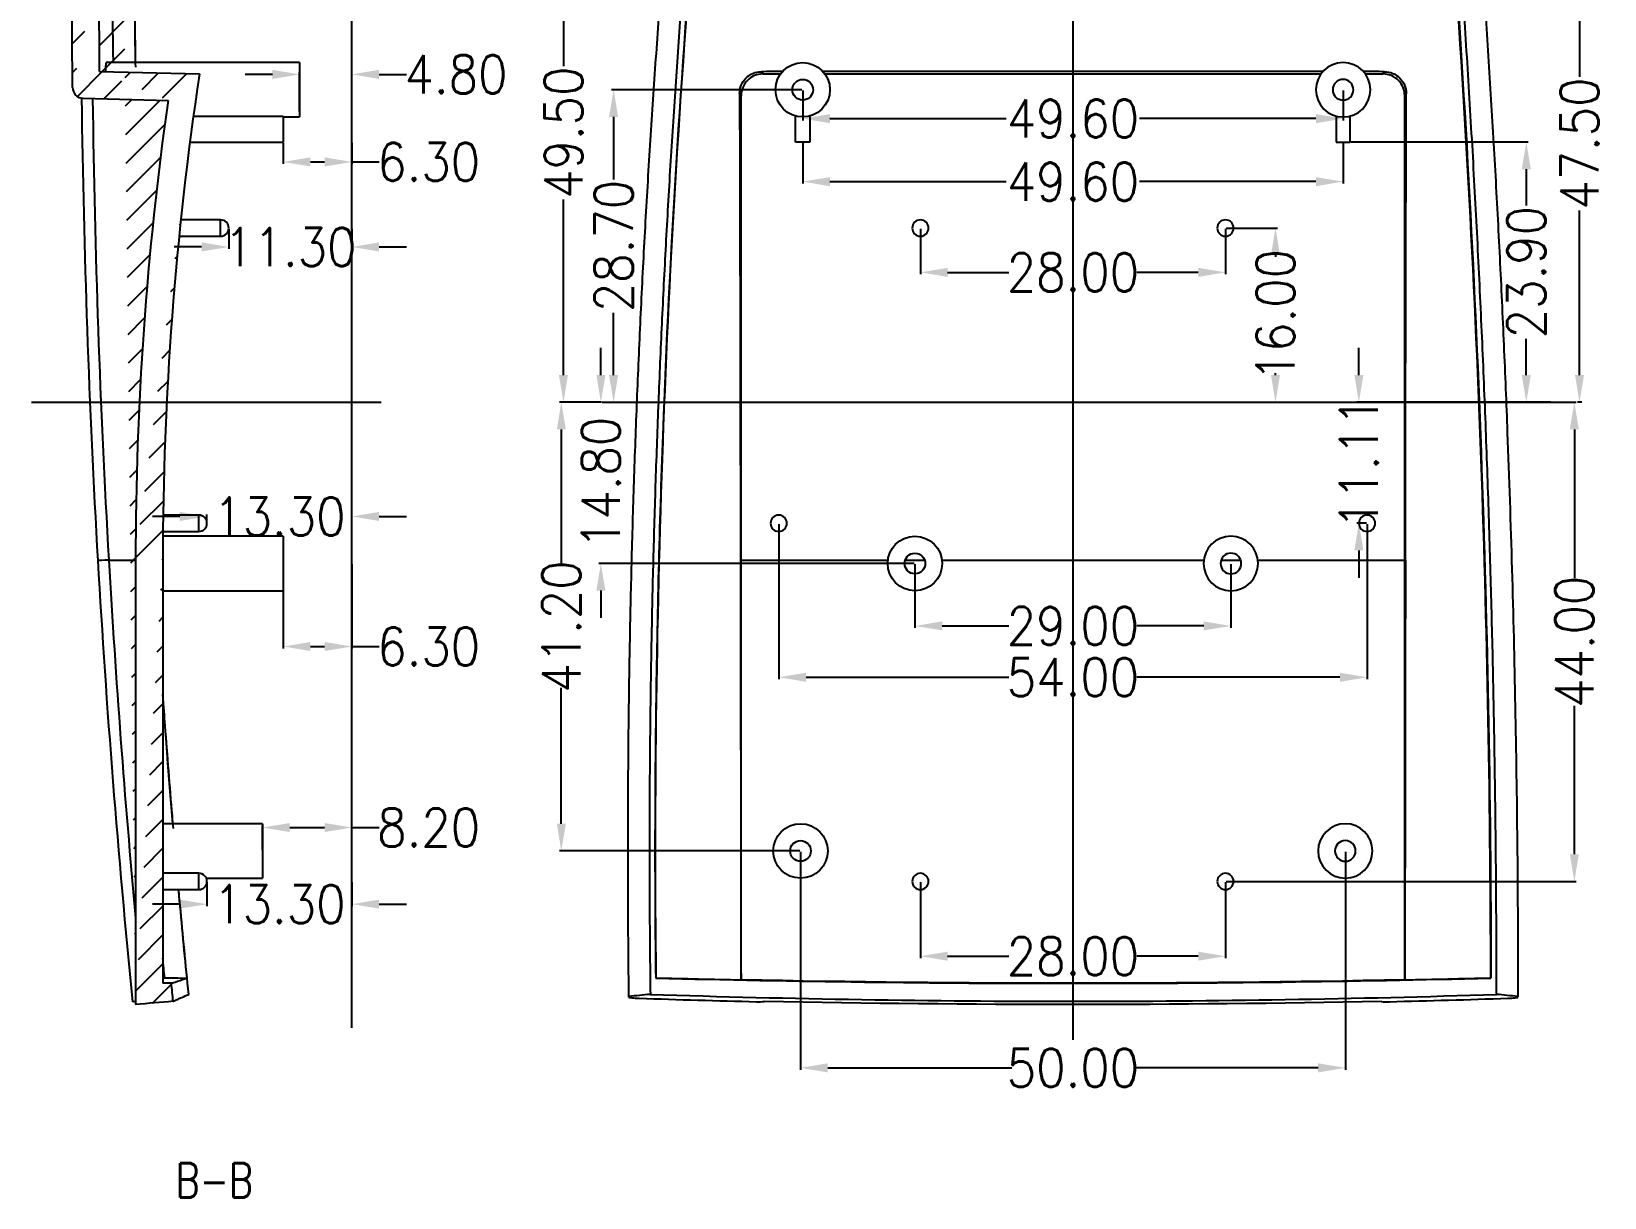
# Model space of a CAD drawing. Extents: x 812 to 956, y 553 to 738.
# Drawn here: x 811.8 to 956.2, y 553.2 to 660.3 of the extents above; entities that cross this region are included whole.
import ezdxf
from ezdxf.lldxf.tags import DXFTag

# ---------------------------------------------------------------- set-up
doc = ezdxf.new("R2010")
doc.units = 0
doc.header["$MEASUREMENT"] = 0
doc.layers.get('0').update_dxf_attribs({"linetype": 'CONTINUOUS'})
doc.layers.get('DEFPOINTS').update_dxf_attribs({"linetype": 'CONTINUOUS'})
doc.styles.add('BLOCKFONT', font='simplex.shx', dxfattribs={"bigfont": 'bigfont'})
doc.styles.get("Standard").update_dxf_attribs({"font": 'txt.shx', "width": 0.9})
tags = doc.linetypes.add('PHANTOM', pattern=[2.5, 1.25, -0.25, 0.25, -0.25, 0.25, -0.25]).pattern_tags.tags
tags[14:15] = [DXFTag(74, 4), DXFTag(75, 0), DXFTag(340, '0'), DXFTag(46, 0.0), DXFTag(50, 0.0), DXFTag(44, 0.0), DXFTag(45, 0.0)]
tags[12:13] = [DXFTag(74, 4), DXFTag(75, 0), DXFTag(340, '0'), DXFTag(46, 0.0), DXFTag(50, 0.0), DXFTag(44, 0.0), DXFTag(45, 0.0)]
tags[10:11] = [DXFTag(74, 4), DXFTag(75, 0), DXFTag(340, '0'), DXFTag(46, 0.0), DXFTag(50, 0.0), DXFTag(44, 0.0), DXFTag(45, 0.0)]
tags[8:9] = [DXFTag(74, 4), DXFTag(75, 0), DXFTag(340, '0'), DXFTag(46, 0.0), DXFTag(50, 0.0), DXFTag(44, 0.0), DXFTag(45, 0.0)]
tags[6:7] = [DXFTag(74, 4), DXFTag(75, 0), DXFTag(340, '0'), DXFTag(46, 0.0), DXFTag(50, 0.0), DXFTag(44, 0.0), DXFTag(45, 0.0)]
tags[4:5] = [DXFTag(74, 4), DXFTag(75, 0), DXFTag(340, '0'), DXFTag(46, 0.0), DXFTag(50, 0.0), DXFTag(44, 0.0), DXFTag(45, 0.0)]
doc.dimstyles.get("Standard").update_dxf_attribs({"dimtxt": 3.5, "dimasz": 2.5, "dimexe": 0.18, "dimexo": 0.0625, "dimgap": 0.09, "dimtad": 0, "dimzin": 0, "dimtxsty": 'STANDARD', "dimcen": 0, "dimclrd": 4, "dimclre": 4, "dimclrt": 3, "dimazin": 3, "dimtfac": 1, "dimtofl": 0, "dimtmove": 0, "dimatfit": 3, "dimtolj": 1, "dimtzin": 0})

# ---------------------------------------------------------------- blocks, each defined once
blk = doc.blocks.new('*D60')
at = {"color": 4}
for p, q in [((882.55, 654.9), (865.08, 654.9)), ((865.26, 652.4), (865.26, 646.67)), ((865.26, 628.7), (865.26, 634.42)), ((864.28, 626.2), (865.44, 626.2))]:
    blk.add_line(p, q, dxfattribs=at)
for points in [[(864.84, 652.4), (865.68, 652.4), (865.26, 654.9)], [(864.84, 628.7), (865.68, 628.7), (865.26, 626.2)]]:
    blk.add_solid(points, dxfattribs=at)
at = {"layer": 'DEFPOINTS', "color": 0}
for p in [(882.62, 654.9), (864.22, 626.2), (865.26, 626.2)]:
    blk.add_point(p, dxfattribs=at)
at = {"color": 3, "insert": (865.26, 640.55), "char_height": 3.5, "attachment_point": 5, "rotation": 90}
blk.add_mtext('\\A1;28.70', dxfattribs=at)
blk = doc.blocks.new('*D61')
at = {"color": 4}
for p, q in [((864.09, 628.7), (864.09, 631.2)), ((864.15, 626.2), (863.91, 626.2)), ((892.85, 611.4), (863.91, 611.4)), ((864.09, 608.9), (864.09, 606.4))]:
    blk.add_line(p, q, dxfattribs=at)
for points in [[(863.68, 628.7), (864.51, 628.7), (864.09, 626.2)], [(863.68, 608.9), (864.51, 608.9), (864.09, 611.4)]]:
    blk.add_solid(points, dxfattribs=at)
at = {"layer": 'DEFPOINTS', "color": 0}
for p in [(864.22, 626.2), (864.09, 611.4), (892.92, 611.4)]:
    blk.add_point(p, dxfattribs=at)
at = {"color": 3, "insert": (864.09, 618.8), "char_height": 3.5, "attachment_point": 5, "rotation": 90}
blk.add_mtext('\\A1;14.80', dxfattribs=at)
blk = doc.blocks.new('*D62')
at = {"color": 4}
for p, q in [((863.97, 626.2), (860.28, 626.2)), ((860.46, 623.7), (860.46, 611.2)), ((860.46, 587.5), (860.46, 599.99)), ((882.35, 585), (860.28, 585))]:
    blk.add_line(p, q, dxfattribs=at)
for points in [[(860.05, 623.7), (860.88, 623.7), (860.46, 626.2)], [(860.05, 587.5), (860.88, 587.5), (860.46, 585)]]:
    blk.add_solid(points, dxfattribs=at)
at = {"layer": 'DEFPOINTS', "color": 0}
for p in [(860.46, 626.2), (864.03, 626.2), (882.42, 585)]:
    blk.add_point(p, dxfattribs=at)
at = {"color": 3, "insert": (860.46, 605.6), "char_height": 3.5, "attachment_point": 5, "rotation": 90}
blk.add_mtext('\\A1;41.20', dxfattribs=at)
blk = doc.blocks.new('*D63')
at = {"color": 4}
for p, q in [((882.42, 584.93), (882.42, 564.9)), ((932.42, 584.93), (932.42, 564.9)), ((884.92, 565.08), (901.81, 565.08)), ((929.92, 565.08), (913.02, 565.08))]:
    blk.add_line(p, q, dxfattribs=at)
for points in [[(884.92, 565.5), (884.92, 564.66), (882.42, 565.08)], [(929.92, 565.5), (929.92, 564.66), (932.42, 565.08)]]:
    blk.add_solid(points, dxfattribs=at)
at = {"layer": 'DEFPOINTS', "color": 0}
for p in [(882.42, 585), (932.42, 585), (932.42, 565.08)]:
    blk.add_point(p, dxfattribs=at)
at = {"color": 3, "insert": (907.42, 565.08), "char_height": 3.5, "attachment_point": 5}
blk.add_mtext('\\A1;50.00', dxfattribs=at)
blk = doc.blocks.new('*D64')
at = {"color": 4}
for p, q in [((893.42, 582.13), (893.42, 575.15)), ((921.42, 582.13), (921.42, 575.15)), ((895.92, 575.33), (901.55, 575.33)), ((918.92, 575.33), (913.28, 575.33))]:
    blk.add_line(p, q, dxfattribs=at)
for points in [[(895.92, 575.75), (895.92, 574.92), (893.42, 575.33)], [(918.92, 575.75), (918.92, 574.92), (921.42, 575.33)]]:
    blk.add_solid(points, dxfattribs=at)
at = {"layer": 'DEFPOINTS', "color": 0}
for p in [(893.42, 582.2), (921.42, 582.2), (921.42, 575.33)]:
    blk.add_point(p, dxfattribs=at)
at = {"color": 3, "insert": (907.42, 575.33), "char_height": 3.5, "attachment_point": 5}
blk.add_mtext('\\A1;28.00', dxfattribs=at)
blk = doc.blocks.new('*D65')
at = {"color": 4}
for p, q in [((892.92, 611.33), (892.92, 605.48)), ((921.92, 611.33), (921.92, 605.48)), ((895.42, 605.66), (901.55, 605.66)), ((919.42, 605.66), (913.28, 605.66))]:
    blk.add_line(p, q, dxfattribs=at)
for points in [[(895.42, 606.08), (895.42, 605.25), (892.92, 605.66)], [(919.42, 606.08), (919.42, 605.25), (921.92, 605.66)]]:
    blk.add_solid(points, dxfattribs=at)
at = {"layer": 'DEFPOINTS', "color": 0}
for p in [(892.92, 611.4), (921.92, 611.4), (921.92, 605.66)]:
    blk.add_point(p, dxfattribs=at)
at = {"color": 3, "insert": (907.42, 605.66), "char_height": 3.5, "attachment_point": 5}
blk.add_mtext('\\A1;29.00', dxfattribs=at)
blk = doc.blocks.new('*D66')
at = {"color": 4}
for p, q in [((880.42, 615.02), (880.42, 600.77)), ((934.42, 615.02), (934.42, 600.77)), ((882.92, 600.95), (901.55, 600.95)), ((931.92, 600.95), (913.28, 600.95))]:
    blk.add_line(p, q, dxfattribs=at)
for points in [[(882.92, 601.36), (882.92, 600.53), (880.42, 600.95)], [(931.92, 601.36), (931.92, 600.53), (934.42, 600.95)]]:
    blk.add_solid(points, dxfattribs=at)
at = {"layer": 'DEFPOINTS', "color": 0}
for p in [(880.42, 615.09), (934.42, 615.09), (934.42, 600.95)]:
    blk.add_point(p, dxfattribs=at)
at = {"color": 3, "insert": (907.42, 600.95), "char_height": 3.5, "attachment_point": 5}
blk.add_mtext('\\A1;54.00', dxfattribs=at)
blk = doc.blocks.new('*D67')
at = {"color": 4}
for p, q in [((893.42, 642.13), (893.42, 637.95)), ((921.42, 642.13), (921.42, 637.95)), ((895.92, 638.13), (901.55, 638.13)), ((918.92, 638.13), (913.28, 638.13))]:
    blk.add_line(p, q, dxfattribs=at)
for points in [[(895.92, 638.54), (895.92, 637.71), (893.42, 638.13)], [(918.92, 638.54), (918.92, 637.71), (921.42, 638.13)]]:
    blk.add_solid(points, dxfattribs=at)
at = {"layer": 'DEFPOINTS', "color": 0}
for p in [(893.42, 642.2), (921.42, 642.2), (921.42, 638.13)]:
    blk.add_point(p, dxfattribs=at)
at = {"color": 3, "insert": (907.42, 638.13), "char_height": 3.5, "attachment_point": 5}
blk.add_mtext('\\A1;28.00', dxfattribs=at)
blk = doc.blocks.new('*D68')
at = {"color": 4}
for p, q in [((882.62, 654.83), (882.62, 652.07)), ((932.22, 654.83), (932.22, 652.07)), ((885.12, 652.25), (901.29, 652.25)), ((929.72, 652.25), (913.54, 652.25))]:
    blk.add_line(p, q, dxfattribs=at)
for points in [[(885.12, 652.66), (885.12, 651.83), (882.62, 652.25)], [(929.72, 652.66), (929.72, 651.83), (932.22, 652.25)]]:
    blk.add_solid(points, dxfattribs=at)
at = {"layer": 'DEFPOINTS', "color": 0}
for p in [(882.62, 654.9), (932.22, 654.9), (932.22, 652.25)]:
    blk.add_point(p, dxfattribs=at)
at = {"color": 3, "insert": (907.42, 652.25), "char_height": 3.5, "attachment_point": 5}
blk.add_mtext('\\A1;49.60', dxfattribs=at)
blk = doc.blocks.new('*D69')
at = {"color": 4}
for p, q in [((882.62, 650.03), (882.62, 646.28)), ((932.22, 650.03), (932.22, 646.28)), ((885.12, 646.46), (901.29, 646.46)), ((929.72, 646.46), (913.54, 646.46))]:
    blk.add_line(p, q, dxfattribs=at)
for points in [[(885.12, 646.87), (885.12, 646.04), (882.62, 646.46)], [(929.72, 646.87), (929.72, 646.04), (932.22, 646.46)]]:
    blk.add_solid(points, dxfattribs=at)
at = {"layer": 'DEFPOINTS', "color": 0}
for p in [(882.62, 650.1), (932.22, 650.1), (932.22, 646.46)]:
    blk.add_point(p, dxfattribs=at)
at = {"color": 3, "insert": (907.42, 646.46), "char_height": 3.5, "attachment_point": 5}
blk.add_mtext('\\A1;49.60', dxfattribs=at)
blk = doc.blocks.new('*D70')
at = {"color": 4}
for p, q in [((932.93, 650.1), (949.21, 650.1)), ((949.03, 647.6), (949.03, 644.27)), ((949.03, 628.7), (949.03, 632.02)), ((951.29, 626.2), (948.85, 626.2))]:
    blk.add_line(p, q, dxfattribs=at)
for points in [[(948.61, 647.6), (949.44, 647.6), (949.03, 650.1)], [(948.61, 628.7), (949.44, 628.7), (949.03, 626.2)]]:
    blk.add_solid(points, dxfattribs=at)
at = {"layer": 'DEFPOINTS', "color": 0}
for p in [(932.87, 650.1), (949.03, 626.2), (951.35, 626.2)]:
    blk.add_point(p, dxfattribs=at)
at = {"color": 3, "insert": (949.03, 638.15), "char_height": 3.5, "attachment_point": 5, "rotation": 90}
blk.add_mtext('\\A1;23.90', dxfattribs=at)
blk = doc.blocks.new('*D71')
at = {"color": 4}
for p, q in [((935.48, 673.7), (954.09, 673.7)), ((953.91, 671.2), (953.91, 656.07)), ((953.91, 628.7), (953.91, 643.82)), ((954.12, 626.2), (953.73, 626.2))]:
    blk.add_line(p, q, dxfattribs=at)
for points in [[(953.5, 671.2), (954.33, 671.2), (953.91, 673.7)], [(953.5, 628.7), (954.33, 628.7), (953.91, 626.2)]]:
    blk.add_solid(points, dxfattribs=at)
at = {"layer": 'DEFPOINTS', "color": 0}
for p in [(935.42, 673.7), (953.91, 626.2), (954.18, 626.2)]:
    blk.add_point(p, dxfattribs=at)
at = {"color": 3, "insert": (953.91, 649.95), "char_height": 3.5, "attachment_point": 5, "rotation": 90}
blk.add_mtext('\\A1;47.50', dxfattribs=at)
blk = doc.blocks.new('*D77')
at = {"color": 4}
for p, q in [((921.48, 642.2), (926.19, 642.2)), ((926.01, 639.7), (926.01, 639.54)), ((926.01, 628.7), (926.01, 628.86)), ((921.48, 626.2), (926.19, 626.2))]:
    blk.add_line(p, q, dxfattribs=at)
for points in [[(925.59, 639.7), (926.43, 639.7), (926.01, 642.2)], [(925.59, 628.7), (926.43, 628.7), (926.01, 626.2)]]:
    blk.add_solid(points, dxfattribs=at)
at = {"layer": 'DEFPOINTS', "color": 0}
for p in [(921.42, 642.2), (921.42, 626.2), (926.01, 626.2)]:
    blk.add_point(p, dxfattribs=at)
at = {"color": 3, "insert": (926.01, 634.2), "char_height": 3.5, "attachment_point": 5, "rotation": 90}
blk.add_mtext('\\A1;16.00', dxfattribs=at)
blk = doc.blocks.new('*D78')
at = {"color": 4}
for p, q in [((933.66, 628.7), (933.66, 631.2)), ((951.29, 626.2), (933.48, 626.2)), ((934.35, 615.09), (933.48, 615.09)), ((933.66, 612.59), (933.66, 610.09))]:
    blk.add_line(p, q, dxfattribs=at)
for points in [[(933.25, 628.7), (934.08, 628.7), (933.66, 626.2)], [(933.25, 612.59), (934.08, 612.59), (933.66, 615.09)]]:
    blk.add_solid(points, dxfattribs=at)
at = {"layer": 'DEFPOINTS', "color": 0}
for p in [(951.35, 626.2), (933.66, 615.09), (934.42, 615.09)]:
    blk.add_point(p, dxfattribs=at)
at = {"color": 3, "insert": (933.66, 620.64), "char_height": 3.5, "attachment_point": 5, "rotation": 90}
blk.add_mtext('\\A1;11.11', dxfattribs=at)
blk = doc.blocks.new('*D79')
at = {"color": 4}
for p, q in [((942.45, 626.2), (953.62, 626.2)), ((953.44, 623.7), (953.44, 610.06)), ((953.44, 584.7), (953.44, 598.33)), ((921.48, 582.2), (953.62, 582.2))]:
    blk.add_line(p, q, dxfattribs=at)
for points in [[(953.02, 623.7), (953.85, 623.7), (953.44, 626.2)], [(953.02, 584.7), (953.85, 584.7), (953.44, 582.2)]]:
    blk.add_solid(points, dxfattribs=at)
at = {"layer": 'DEFPOINTS', "color": 0}
for p in [(942.38, 626.2), (953.44, 626.2), (921.42, 582.2)]:
    blk.add_point(p, dxfattribs=at)
at = {"color": 3, "insert": (953.44, 604.2), "char_height": 3.5, "attachment_point": 5, "rotation": 90}
blk.add_mtext('\\A1;44.00', dxfattribs=at)
blk = doc.blocks.new('*D80')
at = {"color": 4}
for p, q in [((877.93, 675.7), (860.48, 675.7)), ((860.66, 673.2), (860.66, 657.07)), ((860.66, 628.7), (860.66, 644.82)), ((864.15, 626.2), (860.48, 626.2))]:
    blk.add_line(p, q, dxfattribs=at)
for points in [[(860.24, 673.2), (861.07, 673.2), (860.66, 675.7)], [(860.24, 628.7), (861.07, 628.7), (860.66, 626.2)]]:
    blk.add_solid(points, dxfattribs=at)
at = {"layer": 'DEFPOINTS', "color": 0}
for p in [(877.99, 675.7), (860.66, 626.2), (864.22, 626.2)]:
    blk.add_point(p, dxfattribs=at)
at = {"color": 3, "insert": (860.66, 650.95), "char_height": 3.5, "attachment_point": 5, "rotation": 90}
blk.add_mtext('\\A1;49.50', dxfattribs=at)
blk = doc.blocks.new('*D84')
at = {"color": 4}
for p, q in [((827.94, 582.13), (827.94, 579.93)), ((841.24, 582.13), (841.24, 579.93)), ((825.44, 580.11), (822.94, 580.11)), ((843.74, 580.11), (846.24, 580.11))]:
    blk.add_line(p, q, dxfattribs=at)
for points in [[(825.44, 580.53), (825.44, 579.7), (827.94, 580.11)], [(843.74, 580.53), (843.74, 579.7), (841.24, 580.11)]]:
    blk.add_solid(points, dxfattribs=at)
at = {"layer": 'DEFPOINTS', "color": 0}
for p in [(827.94, 582.2), (841.24, 582.2), (841.24, 580.11)]:
    blk.add_point(p, dxfattribs=at)
at = {"color": 3, "insert": (834.59, 580.11), "char_height": 3.5, "attachment_point": 5}
blk.add_mtext('\\A1;13.30', dxfattribs=at)
blk = doc.blocks.new('*D85')
at = {"color": 4}
for p, q in [((833.04, 585.06), (833.04, 587.33)), ((835.54, 587.15), (838.74, 587.15)), ((841.24, 585.06), (841.24, 587.33)), ((841.24, 587.15), (843.74, 587.15))]:
    blk.add_line(p, q, dxfattribs=at)
for points in [[(835.54, 587.56), (835.54, 586.73), (833.04, 587.15)], [(838.74, 587.56), (838.74, 586.73), (841.24, 587.15)]]:
    blk.add_solid(points, dxfattribs=at)
at = {"layer": 'DEFPOINTS', "color": 0}
for p in [(841.24, 587.15), (833.04, 585), (841.24, 585)]:
    blk.add_point(p, dxfattribs=at)
at = {"color": 3, "insert": (848.29, 587.15), "char_height": 3.5, "attachment_point": 5}
blk.add_mtext('\\A1;8.20', dxfattribs=at)
blk = doc.blocks.new('*D86')
at = {"color": 4}
for p, q in [((825.44, 615.71), (822.94, 615.71)), ((827.94, 615.15), (827.94, 615.89)), ((841.24, 615.15), (841.24, 615.89)), ((843.74, 615.71), (846.24, 615.71))]:
    blk.add_line(p, q, dxfattribs=at)
for points in [[(825.44, 616.13), (825.44, 615.3), (827.94, 615.71)], [(843.74, 616.13), (843.74, 615.3), (841.24, 615.71)]]:
    blk.add_solid(points, dxfattribs=at)
at = {"layer": 'DEFPOINTS', "color": 0}
for p in [(827.94, 615.09), (841.24, 615.71), (841.24, 615.09)]:
    blk.add_point(p, dxfattribs=at)
at = {"color": 3, "insert": (834.59, 615.71), "char_height": 3.5, "attachment_point": 5}
blk.add_mtext('\\A1;13.30', dxfattribs=at)
blk = doc.blocks.new('*D87')
at = {"color": 4}
for p, q in [((834.94, 611.33), (834.94, 603.59)), ((841.24, 611.33), (841.24, 603.59)), ((837.44, 603.77), (838.74, 603.77)), ((841.24, 603.77), (843.74, 603.77))]:
    blk.add_line(p, q, dxfattribs=at)
for points in [[(837.44, 604.19), (837.44, 603.36), (834.94, 603.77)], [(838.74, 604.19), (838.74, 603.36), (841.24, 603.77)]]:
    blk.add_solid(points, dxfattribs=at)
at = {"layer": 'DEFPOINTS', "color": 0}
for p in [(834.94, 611.4), (841.24, 611.4), (841.24, 603.77)]:
    blk.add_point(p, dxfattribs=at)
at = {"color": 3, "insert": (848.29, 603.77), "char_height": 3.5, "attachment_point": 5}
blk.add_mtext('\\A1;6.30', dxfattribs=at)
blk = doc.blocks.new('*D88')
at = {"color": 4}
for p, q in [((829.94, 642.13), (829.94, 640.28)), ((841.24, 642.13), (841.24, 640.28)), ((827.44, 640.46), (824.94, 640.46)), ((843.74, 640.46), (846.24, 640.46))]:
    blk.add_line(p, q, dxfattribs=at)
for points in [[(827.44, 640.88), (827.44, 640.05), (829.94, 640.46)], [(843.74, 640.88), (843.74, 640.05), (841.24, 640.46)]]:
    blk.add_solid(points, dxfattribs=at)
at = {"layer": 'DEFPOINTS', "color": 0}
for p in [(829.94, 642.2), (841.24, 642.2), (841.24, 640.46)]:
    blk.add_point(p, dxfattribs=at)
at = {"color": 3, "insert": (835.59, 640.46), "char_height": 3.5, "attachment_point": 5}
blk.add_mtext('\\A1;11.30', dxfattribs=at)
blk = doc.blocks.new('*D89')
at = {"color": 4}
for p, q in [((834.94, 650.03), (834.94, 648.09)), ((841.24, 650.03), (841.24, 648.09)), ((837.44, 648.27), (838.74, 648.27)), ((841.24, 648.27), (843.74, 648.27))]:
    blk.add_line(p, q, dxfattribs=at)
for points in [[(837.44, 648.69), (837.44, 647.85), (834.94, 648.27)], [(838.74, 648.69), (838.74, 647.85), (841.24, 648.27)]]:
    blk.add_solid(points, dxfattribs=at)
at = {"layer": 'DEFPOINTS', "color": 0}
for p in [(834.94, 650.1), (841.24, 650.1), (841.24, 648.27)]:
    blk.add_point(p, dxfattribs=at)
at = {"color": 3, "insert": (848.29, 648.27), "char_height": 3.5, "attachment_point": 5}
blk.add_mtext('\\A1;6.30', dxfattribs=at)
blk = doc.blocks.new('*D90')
at = {"color": 4}
for p, q in [((833.94, 656.31), (831.44, 656.31)), ((836.44, 652.89), (836.44, 656.49)), ((841.24, 652.89), (841.24, 656.49)), ((843.74, 656.31), (846.24, 656.31))]:
    blk.add_line(p, q, dxfattribs=at)
for points in [[(833.94, 656.73), (833.94, 655.89), (836.44, 656.31)], [(843.74, 656.73), (843.74, 655.89), (841.24, 656.31)]]:
    blk.add_solid(points, dxfattribs=at)
at = {"layer": 'DEFPOINTS', "color": 0}
for p in [(841.24, 656.31), (836.44, 652.83), (841.24, 652.83)]:
    blk.add_point(p, dxfattribs=at)
at = {"color": 3, "insert": (850.79, 656.31), "char_height": 3.5, "attachment_point": 5}
blk.add_mtext('\\A1;4.80', dxfattribs=at)

msp = doc.modelspace()

# ---------------------------------------------------------------- hatches: boundary and pattern name
h = msp.add_hatch()
h.set_pattern_fill('ANSI31', color=6, scale=15, style=0)
edge = h.paths.add_edge_path()
edge.add_line((819.34, 676.644), (820.24, 676.644))
edge.add_spline(control_points=[(816.42, 677.82), (816.31, 677.801), (816.202, 677.762), (816.104, 677.707), (816.007, 677.652), (815.917, 677.58), (815.843, 677.496), (815.769, 677.412), (815.709, 677.314), (815.667, 677.21), (815.621, 677.095), (815.596, 676.97), (815.594, 676.846)], knot_values=[0, 0, 0, 0, 0.2433676, 0.2433676, 0.2433676, 0.4867351, 0.4867351, 0.4867351, 0.7301027, 0.7301027, 0.7301027, 1, 1, 1, 1], degree=3, periodic=0)
edge.add_spline(control_points=[(816.42, 677.82), (817.694, 678.044), (818.967, 678.269), (820.24, 678.493)], knot_values=[0, 0, 0, 0, 1, 1, 1, 1], degree=3, periodic=0)
edge.add_line((820.24, 676.644), (820.24, 678.493))
edge.add_line((819.34, 675.044), (819.34, 676.644))
edge.add_spline(control_points=[(815.607, 655.104), (815.52, 662.351), (815.516, 669.599), (815.594, 676.846)], knot_values=[0, 0, 0, 0, 1, 1, 1, 1], degree=3, periodic=0)
edge.add_line((820.24, 673.696), (820.24, 675.044))
edge.add_line((820.24, 675.044), (819.34, 675.044))
edge.add_line((820.24, 673.696), (818.065, 673.696))
edge.add_spline(control_points=[(818.09, 656.579), (818.031, 662.284), (818.022, 667.989), (818.065, 673.696)], knot_values=[0, 0, 0, 0, 0.9258166, 0.9258166, 0.9258166, 0.9258166], degree=3, periodic=0)
edge.add_arc((816.607, 655.116), 1, 180.68641, 268.55217)
edge.add_line((816.581, 654.116), (824.373, 653.919))
edge.add_line((818.09, 656.579), (827.257, 656.347))
edge.add_arc((1121.39, 611.714), 300, 171.91252, 180)
edge.add_arc((1121.39, 611.714), 297.5, 171.37144, 180)
edge.add_line((821.39, 611.714), (821.39, 570.893))
edge.add_line((823.89, 611.714), (823.89, 572.848))
edge.add_spline(control_points=[(824.674, 572.841), (824.413, 572.843), (824.151, 572.845), (823.89, 572.848)], knot_values=[0, 0, 0, 0, 1, 1, 1, 1], degree=3, periodic=0)
edge.add_spline(control_points=[(824.839, 571.195), (824.783, 571.743), (824.728, 572.292), (824.674, 572.841)], knot_values=[0, 0, 0, 0, 1, 1, 1, 1], degree=3, periodic=0)
edge.add_spline(control_points=[(824.839, 571.195), (823.689, 571.094), (822.539, 570.994), (821.39, 570.893)], knot_values=[0, 0, 0, 0, 1, 1, 1, 1], degree=3, periodic=0)

# ---------------------------------------------------------------- linework, layer by layer
at = {"color": 1, "linetype": 'PHANTOM', "ltscale": 10}
for p, q in [((907.416, 685.235), (907.416, 567.644)), ((841.24, 568.746), (841.24, 683.646)), ((811.831, 626.196), (843.917, 626.196)), ((864.216, 626.196), (951.349, 626.196))]:
    msp.add_line(p, q, dxfattribs=at)
for p, q in [((836.44, 657.396), (818.694, 657.396)), ((836.44, 657.396), (836.44, 654.896)), ((818.09, 656.579), (827.257, 656.347)), ((878.965, 656.347), (880.581, 656.347)), ((884.652, 656.347), (930.181, 656.347)), ((934.252, 656.347), (935.868, 656.347)), ((816.581, 654.116), (824.373, 653.919)), ((836.44, 654.896), (836.44, 652.396)), ((826.696, 652.482), (834.94, 652.482)), ((834.94, 652.482), (834.94, 650.096)), ((834.94, 652.396), (836.44, 652.396)), ((881.966, 650.096), (881.966, 652.482)), ((883.266, 652.482), (883.266, 650.096)), ((931.566, 652.482), (931.566, 650.096)), ((932.866, 650.096), (932.866, 652.482)), ((826.376, 650.096), (834.94, 650.096)), ((883.266, 650.096), (881.966, 650.096)), ((931.566, 650.096), (932.866, 650.096)), ((829.19, 642.946), (825.534, 642.946)), ((829.19, 642.196), (829.19, 642.946)), ((825.379, 641.446), (829.19, 641.446)), ((829.19, 641.446), (829.19, 642.196)), ((827.19, 615.836), (823.918, 615.836)), ((827.19, 615.086), (827.19, 615.836)), ((827.19, 614.336), (827.19, 615.086)), ((834.94, 613.896), (823.898, 613.896)), ((823.901, 614.336), (827.19, 614.336)), ((834.94, 613.896), (834.94, 611.396)), ((818.93, 611.714), (821.39, 611.714)), ((821.39, 611.714), (821.39, 570.893)), ((823.89, 611.714), (823.89, 572.848)), ((834.94, 611.396), (834.94, 608.896)), ((876.901, 611.714), (876.96, 611.714)), ((876.96, 611.714), (890.437, 611.714)), ((876.96, 573.162), (876.96, 611.714)), ((892.021, 611.714), (893.812, 611.714)), ((895.396, 611.714), (919.437, 611.714)), ((921.021, 611.714), (922.812, 611.714)), ((924.396, 611.714), (937.873, 611.714)), ((937.873, 573.16), (937.873, 611.714)), ((823.89, 608.896), (834.94, 608.896)), ((833.04, 587.496), (823.89, 587.496)), ((833.04, 587.496), (833.04, 584.996)), ((833.04, 584.996), (833.04, 582.496)), ((827.19, 582.946), (823.89, 582.946)), ((827.19, 582.196), (827.19, 582.946)), ((827.19, 581.446), (827.19, 582.196)), ((827.877, 582.496), (833.04, 582.496)), ((823.89, 581.446), (827.19, 581.446))]:
    msp.add_line(p, q)
for centre, radius in [((882.616, 654.896), 2.5), ((882.616, 654.896), 0.95), ((892.916, 611.396), 2.5), ((892.916, 611.396), 0.95), ((882.416, 584.996), 2.5), ((882.416, 584.996), 0.95)]:
    msp.add_circle(centre, radius)
at = {"extrusion": (0, 0, -1)}
for centre, radius in [((-932.216, 654.896), 2.5), ((-932.216, 654.896), 0.95), ((-893.416, 642.196), 0.75), ((-921.416, 642.196), 0.75), ((-880.416, 615.086), 0.75), ((-934.416, 615.086), 0.75), ((-921.916, 611.396), 2.5), ((-921.916, 611.396), 0.95), ((-932.416, 584.996), 2.5), ((-932.416, 584.996), 0.95), ((-893.416, 582.196), 0.75), ((-921.416, 582.196), 0.75)]:
    msp.add_circle(centre, radius, dxfattribs=at)
for centre, radius, start, end in [((1121.39, 611.714), 297.5, 171.37144, 180), ((816.607, 655.116), 1, 180.68641, 268.55217), ((1121.39, 611.714), 300, 171.91252, 180), ((829.19, 642.196), 0.75, 0, 90), ((829.19, 642.196), 0.75, 270, 0), ((827.19, 615.086), 0.75, 0, 90), ((827.19, 615.086), 0.75, 270, 0), ((827.19, 582.196), 0.75, 0, 90), ((827.19, 582.196), 0.75, 270, 0)]:
    msp.add_arc(centre, radius, start, end)
for radius, start, end in [(1479.441, 268.821851, 271.181076), (1481.395, 268.905755, 271.097163)]:
    msp.add_arc((-907.454, 2052.288), radius, start, end, dxfattribs=at)
msp.add_ellipse((818.946, 611.714), major_axis=(-0.998, -0.057), ratio=0.0010013, start_param=4.7298135, end_param=6.2020405)
for points, degree in [([(815.607, 655.104), (815.52, 662.351), (815.516, 669.599), (815.594, 676.846)], 3), ([(818.09, 656.579), (818.031, 662.284), (818.022, 667.989), (818.065, 673.696)], 3), ([(819.347, 657.395), (819.271, 662.829), (819.24, 668.263), (819.254, 673.696)], 3), ([(821.259, 673.118), (821.249, 667.879), (821.28, 662.638), (821.353, 657.395)], 3), ([(942.01, 673.118), (944.497, 639.859), (945.752, 606.517), (945.784, 573.325)], 3), ([(880.757, 656.561), (880.111, 656.56), (879.465, 656.559), (878.818, 656.558)], 3), ([(930.356, 656.566), (915.052, 656.583), (899.749, 656.583), (884.446, 656.566)], 3), ([(936.014, 656.558), (935.37, 656.559), (934.726, 656.56), (934.081, 656.561)], 3), ([(817.951, 611.656), (817.138, 625.804), (816.641, 639.968), (816.461, 654.138)], 3), ([(817.442, 654.094), (817.623, 639.959), (818.119, 625.827), (818.93, 611.714)], 3), ([(876.821, 654.55), (876.86, 640.262), (876.887, 625.979), (876.901, 611.714)], 3), ([(876.96, 611.714), (876.96, 625.974), (876.959, 640.237), (876.96, 654.35)], 3), ([(937.873, 611.714), (937.873, 625.974), (937.873, 640.237), (937.873, 654.35)], 3), ([(937.932, 611.714), (937.946, 625.979), (937.973, 640.262), (938.011, 654.55)], 3), ([(821.143, 571.155), (819.792, 584.633), (818.727, 598.134), (817.951, 611.656)], 3), ([(818.93, 611.714), (819.56, 600.739), (820.38, 589.779), (821.39, 578.832)], 3), ([(876.901, 611.714), (876.914, 598.849), (876.932, 585.992), (876.954, 573.165)], 3), ([(937.932, 611.714), (937.912, 611.714), (937.893, 611.714), (937.873, 611.714)], 3), ([(937.932, 611.714), (937.919, 598.848), (937.901, 585.99), (937.879, 573.163)], 3), ([(823.853, 599.373), (824.139, 595.413), (824.449, 591.453), (824.782, 587.496)], 3), ([(825.31, 581.445), (825.554, 578.737), (825.81, 576.031), (826.076, 573.325)], 3), ([(824.058, 573.342), (823.999, 573.944), (823.94, 574.546), (823.882, 575.148)], 3), ([(823.887, 573.283), (823.942, 573.302), (823.999, 573.322), (824.058, 573.342)], 3), ([(869.14, 573.342), (869.123, 573.325)], 1), ([(869.14, 573.342), (871.743, 573.277), (874.348, 573.217), (876.954, 573.165)], 3), ([(937.879, 573.163), (940.509, 573.216), (943.139, 573.276), (945.766, 573.342)], 3), ([(945.766, 573.342), (945.784, 573.325)], 1), ([(824.674, 572.841), (824.413, 572.843), (824.151, 572.845), (823.89, 572.848)], 3), ([(824.839, 571.195), (824.783, 571.743), (824.728, 572.292), (824.674, 572.841)], 3), ([(821.39, 571.163), (821.22, 571.152), (821.129, 571.149), (821.143, 571.155)], 3), ([(824.839, 571.195), (823.689, 571.094), (822.539, 570.994), (821.39, 570.893)], 3), ([(866.673, 571.579), (866.671, 571.597), (866.669, 571.614), (866.667, 571.631)], 3), ([(867.596, 571.468), (871.186, 571.348), (874.778, 571.245), (878.373, 571.157)], 3), ([(878.373, 571.157), (878.633, 571.151), (878.892, 571.153), (879.089, 571.165)], 3), ([(935.744, 571.163), (935.938, 571.152), (936.199, 571.149), (936.46, 571.155)], 3), ([(936.46, 571.155), (940.087, 571.244), (943.711, 571.348), (947.332, 571.47)], 3), ([(948.255, 571.581), (948.257, 571.598), (948.258, 571.615), (948.26, 571.633)], 3)]:
    msp.add_open_spline(points, degree=degree)
for points, knots in [([(866.667, 571.631), (866.654, 572.798), (866.626, 575.132), (866.6, 578.634), (866.584, 582.136), (866.58, 586.969), (866.607, 593.135), (866.694, 600.634), (866.835, 608.131), (867.031, 615.627), (867.28, 623.12), (867.584, 630.612), (867.942, 638.101), (868.355, 645.587), (868.821, 653.069), (869.343, 660.548), (869.914, 668.023), (870.341, 673.002), (870.555, 675.491)], [0, 0, 0, 0, 0.0337802, 0.0675527, 0.1013178, 0.135076, 0.2073216, 0.2795235, 0.3516856, 0.4238119, 0.4959062, 0.5679725, 0.6400146, 0.7120364, 0.784042, 0.8560351, 0.9280198, 1, 1, 1, 1]), ([(873.012, 674.97), (871.53, 658.045), (870.468, 641.102), (869.178, 607.185), (868.952, 590.251), (869.14, 573.342)], [0, 0, 0, 0, 0.5, 0.5, 1, 1, 1, 1]), ([(945.766, 573.342), (945.75, 590.247), (945.418, 607.178), (944.113, 641.089), (943.143, 658.035), (941.853, 674.973)], [0, 0, 0, 0, 0.5, 0.5, 1, 1, 1, 1]), ([(944.313, 675.5), (944.414, 674.167), (944.615, 671.5), (944.902, 667.5), (945.179, 663.498), (945.443, 659.496), (945.695, 655.492), (945.936, 651.488), (946.165, 647.482), (946.382, 643.476), (946.587, 639.468), (946.78, 635.46), (946.962, 631.451), (947.131, 627.441), (947.566, 616.388), (948.083, 598.291), (948.259, 581.034), (948.26, 572.154), (948.26, 571.633)], [0, 0, 0, 0, 0.0385138, 0.0770301, 0.1155497, 0.1540732, 0.1926011, 0.231134, 0.2696727, 0.3082177, 0.3467697, 0.3853292, 0.4238969, 0.4624734, 0.5010594, 0.7429191, 0.9849119, 1, 1, 1, 1]), ([(821.397, 656.965), (821.382, 657.996), (821.35, 660.473), (821.315, 664.397), (821.293, 668.741), (821.295, 671.641), (821.296, 673.092)], [0, 0, 0, 0, 0.1918458, 0.4604771, 0.729861, 1, 1, 1, 1]), ([(872.302, 673.088), (872.198, 671.859), (871.991, 669.405), (871.697, 665.726), (871.417, 662.055), (871.15, 658.391), (870.896, 654.736), (870.656, 651.088), (870.43, 647.449), (870.217, 643.817), (870.017, 640.193), (869.83, 636.578), (869.657, 632.97), (869.496, 629.371), (869.348, 625.78), (869.166, 620.944), (868.969, 614.874), (868.785, 607.585), (868.653, 600.343), (868.571, 593.146), (868.541, 585.997), (868.556, 578.895), (868.607, 574.179), (868.633, 571.828)], [0, 0, 0, 0, 0.0364362, 0.0727863, 0.1090507, 0.14523, 0.1813245, 0.2173348, 0.2532612, 0.2891041, 0.3248641, 0.3605415, 0.3961368, 0.4316504, 0.4670826, 0.5024339, 0.5748144, 0.6467566, 0.7182635, 0.7893384, 0.8599842, 0.9302038, 1, 1, 1, 1]), ([(872.833, 673.114), (871.409, 656.497), (870.388, 639.848), (869.461, 614.884), (869.253, 606.561), (869.037, 589.931), (869.03, 581.624), (869.123, 573.325)], [0, 0, 0, 0, 0.5, 0.5, 0.75, 0.75, 1, 1, 1, 1]), ([(946.296, 571.829), (946.295, 573.188), (946.293, 575.909), (946.275, 579.999), (946.246, 584.101), (946.204, 588.216), (946.149, 592.344), (946.082, 596.485), (946.001, 600.638), (945.908, 604.804), (945.801, 608.982), (945.681, 613.173), (945.548, 617.375), (945.401, 621.591), (945.241, 625.818), (945.066, 630.057), (944.878, 634.308), (944.676, 638.572), (944.46, 642.847), (944.229, 647.134), (943.985, 651.432), (943.725, 655.742), (943.452, 660.064), (943.163, 664.397), (942.861, 668.741), (942.648, 671.641), (942.541, 673.092)], [0, 0, 0, 0, 0.0403475, 0.0808074, 0.1213798, 0.1620651, 0.2028636, 0.2437757, 0.2848015, 0.3259416, 0.3671961, 0.4085654, 0.4500499, 0.4916499, 0.5333658, 0.575198, 0.6171468, 0.6592126, 0.7013959, 0.743697, 0.7861163, 0.8286542, 0.8713111, 0.9140874, 0.9569836, 1, 1, 1, 1]), ([(818.694, 657.396), (818.685, 657.396), (818.677, 657.378), (818.661, 657.306), (818.653, 657.252), (818.633, 657.037), (818.621, 656.827), (818.614, 656.566)], [0, 0, 0, 0, 0.2484468, 0.2484468, 0.4989646, 0.4989646, 1, 1, 1, 1]), ([(876.821, 654.55), (876.821, 654.815), (876.872, 655.075), (877.072, 655.56), (877.22, 655.783), (877.772, 656.339), (878.29, 656.558), (878.818, 656.558)], [0, 0, 0, 0, 0.25, 0.25, 0.5, 0.5, 1, 1, 1, 1]), ([(878.965, 656.347), (878.699, 656.347), (878.438, 656.295), (877.952, 656.093), (877.73, 655.944), (877.177, 655.391), (876.96, 654.876), (876.96, 654.35)], [0, 0, 0, 0, 0.25, 0.25, 0.5, 0.5, 1, 1, 1, 1]), ([(878.818, 656.558), (878.842, 656.525), (878.865, 656.491), (878.888, 656.457), (878.893, 656.451), (878.897, 656.444), (878.902, 656.438), (878.923, 656.408), (878.944, 656.377), (878.965, 656.347)], [0, 0, 0, 0, 0.478619, 0.478619, 0.478619, 0.5710859, 0.5710859, 0.5710859, 1, 1, 1, 1]), ([(935.868, 656.347), (935.891, 656.381), (935.915, 656.415), (935.938, 656.448), (935.956, 656.475), (935.975, 656.501), (935.993, 656.527), (936, 656.538), (936.007, 656.548), (936.014, 656.558)], [0, 0, 0, 0, 0.4786205, 0.4786205, 0.4786205, 0.8535799, 0.8535799, 0.8535799, 1, 1, 1, 1]), ([(937.873, 654.35), (937.873, 654.613), (937.821, 654.871), (937.621, 655.353), (937.473, 655.574), (936.919, 656.128), (936.399, 656.347), (935.868, 656.347)], [0, 0, 0, 0, 0.25, 0.25, 0.5, 0.5, 1, 1, 1, 1]), ([(936.014, 656.558), (936.279, 656.558), (936.538, 656.505), (937.022, 656.303), (937.244, 656.154), (937.796, 655.599), (938.013, 655.08), (938.011, 654.55)], [0, 0, 0, 0, 0.25, 0.25, 0.5, 0.5, 1, 1, 1, 1]), ([(876.96, 654.35), (876.937, 654.384), (876.913, 654.417), (876.89, 654.451), (876.873, 654.475), (876.857, 654.499), (876.84, 654.523), (876.834, 654.532), (876.828, 654.541), (876.821, 654.55)], [0, 0, 0, 0, 0.505014, 0.505014, 0.505014, 0.8652195, 0.8652195, 0.8652195, 1, 1, 1, 1]), ([(938.011, 654.55), (937.988, 654.516), (937.965, 654.483), (937.941, 654.449), (937.938, 654.444), (937.934, 654.439), (937.931, 654.433), (937.911, 654.406), (937.892, 654.378), (937.873, 654.35)], [0, 0, 0, 0, 0.505016, 0.505016, 0.505016, 0.5828634, 0.5828634, 0.5828634, 1, 1, 1, 1]), ([(824.858, 587.067), (824.825, 587.449), (824.678, 589.207), (824.422, 592.344), (824.14, 596.006), (823.971, 598.292), (823.905, 599.198)], [0, 0, 0, 0, 0.0944929, 0.4348467, 0.7761475, 1, 1, 1, 1]), ([(826.264, 571.829), (826.129, 573.188), (825.861, 575.909), (825.57, 579.021), (825.41, 580.773), (825.375, 581.163)], [0, 0, 0, 0, 0.4368793, 0.8749747, 1, 1, 1, 1]), ([(824.058, 573.342), (824.377, 573.34), (824.695, 573.337), (825.014, 573.334), (825.368, 573.331), (825.722, 573.328), (826.076, 573.325)], [0, 0, 0, 0, 0.4735595, 0.4735595, 0.4735595, 1, 1, 1, 1]), ([(824.676, 572.847), (824.669, 572.838), (824.677, 572.841), (824.681, 572.843), (825.142, 573.003), (826.076, 573.325)], [0, 0, 0, 0, 0.0012649, 0.0012649, 1, 1, 1, 1]), ([(869.123, 573.325), (875.502, 573.164), (881.886, 573.043), (894.666, 572.881), (901.065, 572.841), (920.251, 572.841), (933.026, 573.003), (945.784, 573.325)], [0, 0, 0, 0, 0.25, 0.25, 0.5, 0.5, 1, 1, 1, 1]), ([(824.833, 571.197), (824.837, 571.195), (824.841, 571.195), (824.845, 571.198), (824.958, 571.248), (825.434, 571.459), (825.79, 571.618), (826.264, 571.829)], [0, 0, 0, 0, 0.0008341, 0.0008341, 0.500417, 0.500417, 1, 1, 1, 1]), ([(868.639, 571.828), (868.635, 571.828), (868.63, 571.827), (868.625, 571.827), (868.305, 571.795), (867.977, 571.762), (867.65, 571.729), (867.322, 571.696), (866.995, 571.664), (866.667, 571.631)], [0, 0, 0, 0, 0.0003466, 0.0003466, 0.0003466, 0.5001733, 0.5001733, 0.5001733, 1, 1, 1, 1]), ([(868.633, 571.828), (875.093, 571.617), (881.56, 571.459), (894.505, 571.248), (900.986, 571.195), (913.944, 571.195), (920.42, 571.248), (933.367, 571.459), (939.839, 571.618), (946.296, 571.829)], [0, 0, 0, 0, 0.25, 0.25, 0.5, 0.5, 0.75, 0.75, 1, 1, 1, 1]), ([(948.26, 571.633), (947.933, 571.665), (947.605, 571.698), (947.278, 571.73), (946.95, 571.763), (946.623, 571.796), (946.296, 571.829)], [0, 0, 0, 0, 0.5, 0.5, 0.5, 1, 1, 1, 1]), ([(866.673, 571.579), (866.676, 571.558), (866.774, 571.534), (867.112, 571.493), (867.348, 571.477), (867.596, 571.468)], [0, 0, 0, 0, 0.5, 0.5, 1, 1, 1, 1]), ([(947.332, 571.47), (947.581, 571.478), (947.817, 571.494), (948.155, 571.535), (948.253, 571.559), (948.255, 571.581)], [0, 0, 0, 0, 0.5, 0.5, 1, 1, 1, 1])]:
    msp.add_open_spline(points, degree=3, knots=knots)

# ---------------------------------------------------------------- texts
at = {"color": 1, "insert": (827.781, 553.169), "char_height": 3.175, "attachment_point": 8, "style": 'BLOCKFONT'}
msp.add_mtext('\\W00.766;\\fsimplex.shx; \\H3.17;B-B\\H3.17;', dxfattribs=at)

# ---------------------------------------------------------------- dimensions: what is measured, and where the dimension line sits
for base, p1, p2, picture, middle in [((860.656, 626.196), (877.991, 675.695), (864.216, 626.196), '*D80', (860.656, 650.946)), ((865.261, 626.196), (882.616, 654.896), (864.216, 626.196), '*D60', (865.261, 640.546)), ((926.009, 626.196), (921.416, 642.196), (921.416, 626.196), '*D77', (926.009, 634.196)), ((864.093, 611.396), (864.216, 626.196), (892.916, 611.396), '*D61', (864.093, 618.796)), ((933.663, 615.086), (951.349, 626.196), (934.416, 615.086), '*D78', (933.663, 620.641)), ((860.462, 626.196), (882.416, 584.996), (864.034, 626.196), '*D62', (860.462, 605.596)), ((953.436, 626.196), (921.416, 582.196), (942.384, 626.196), '*D79', (953.436, 604.196))]:
    dim = msp.add_linear_dim(base=base, p1=p1, p2=p2, angle=90, dimstyle='STANDARD')
    dim.commit()
    dim.dimension.update_dxf_attribs({"geometry": picture, "text_midpoint": middle})
for base, p1, p2, picture, middle in [((953.913, 626.196), (935.416, 673.696), (954.179, 626.196), '*D71', (953.913, 649.946)), ((949.026, 626.196), (932.866, 650.096), (951.349, 626.196), '*D70', (949.026, 638.146))]:
    dim = msp.add_linear_dim(base=base, p1=p1, p2=p2, angle=90, dimstyle='STANDARD')
    dim.commit()
    dim.dimension.update_dxf_attribs({"geometry": picture, "text_midpoint": middle, "dimtype": 160})
for base, p1, p2, picture, middle in [((841.24, 656.31), (836.44, 652.829), (841.24, 652.829), '*D90', (850.792, 656.31)), ((932.216, 652.248), (882.616, 654.896), (932.216, 654.896), '*D68', (907.416, 652.248)), ((841.24, 648.271), (834.94, 650.096), (841.24, 650.096), '*D89', (848.292, 648.271)), ((932.216, 646.456), (882.616, 650.096), (932.216, 650.096), '*D69', (907.416, 646.456)), ((841.24, 640.462), (829.94, 642.196), (841.24, 642.196), '*D88', (835.59, 640.462)), ((921.416, 638.126), (893.416, 642.196), (921.416, 642.196), '*D67', (907.416, 638.126)), ((841.24, 615.713), (827.94, 615.086), (841.24, 615.086), '*D86', (834.59, 615.713)), ((934.416, 600.947), (880.416, 615.086), (934.416, 615.086), '*D66', (907.416, 600.947)), ((841.24, 603.772), (834.94, 611.396), (841.24, 611.396), '*D87', (848.292, 603.772)), ((921.916, 605.663), (892.916, 611.396), (921.916, 611.396), '*D65', (907.416, 605.663)), ((841.24, 587.147), (833.04, 584.996), (841.24, 584.996), '*D85', (848.292, 587.147)), ((932.416, 565.079), (882.416, 584.996), (932.416, 584.996), '*D63', (907.416, 565.079)), ((841.24, 580.113), (827.94, 582.196), (841.24, 582.196), '*D84', (834.59, 580.113)), ((921.416, 575.333), (893.416, 582.196), (921.416, 582.196), '*D64', (907.416, 575.333))]:
    dim = msp.add_linear_dim(base=base, p1=p1, p2=p2, dimstyle='STANDARD')
    dim.commit()
    dim.dimension.update_dxf_attribs({"geometry": picture, "text_midpoint": middle})

doc.saveas('drawing.dxf')
